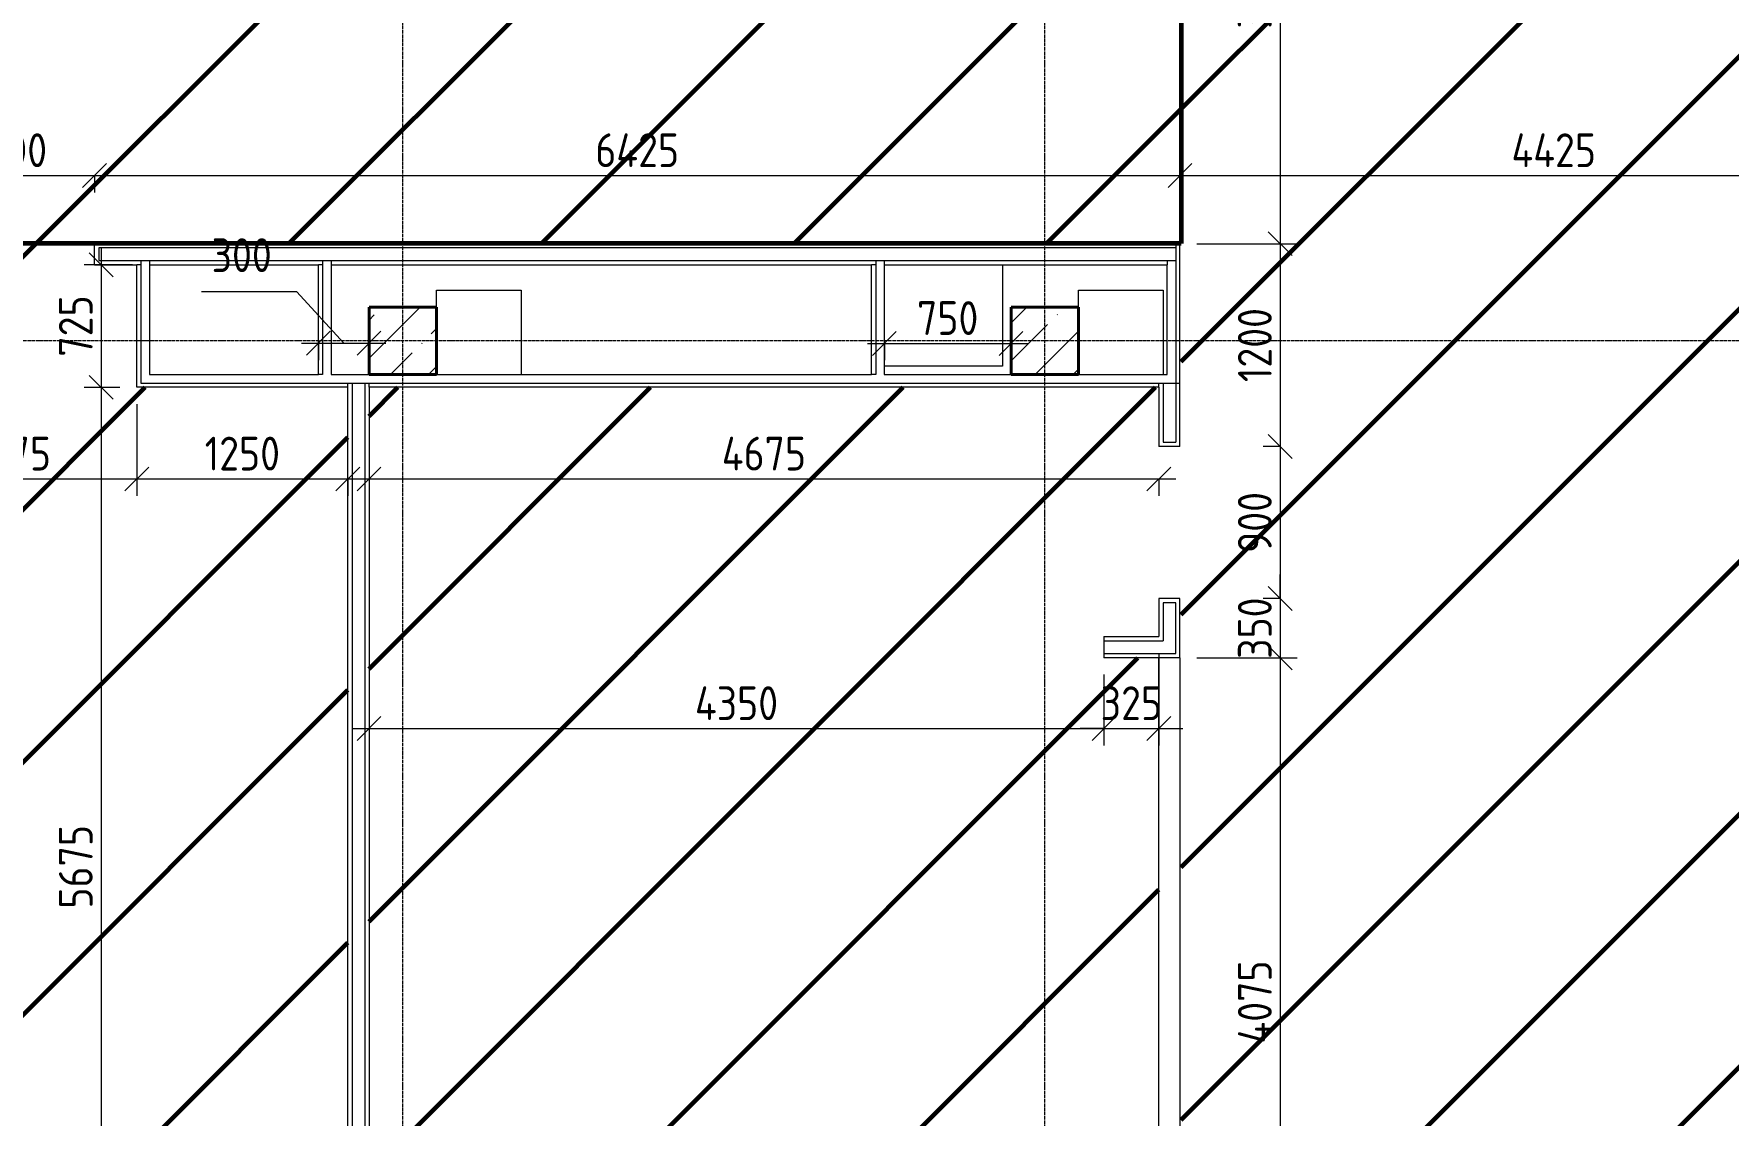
# Model space of a CAD drawing. Header units: millimetres. Extents: x -56773 to 323062, y -262288 to 76460.
# Drawn here: x 44900 to 54928, y -54441 to -48044 of the extents above; entities that cross this region are included whole.
import ezdxf

# ---------------------------------------------------------------- set-up
doc = ezdxf.new("R2010")
doc.units = ezdxf.units.MM
doc.linetypes.add('ADSK_Линия сетки', pattern=[25, 20, -2.5, 0, -2.5])
for name, color, linetype, lineweight in [('1.1)Стяжка керамзит  2 этаж', 5, 'Continuous', 60), ('Несущие колонны', 7, 'Continuous', 18), ('Оси', 7, 'Continuous', 9), ('Перекрытие', 7, 'Continuous', 18), ('Размеры', 7, 'Continuous', 9), ('Стены внутренние', 7, 'Continuous', 18), ('Стены несущие', 7, 'Continuous', 30), ('Стены отделка', 7, 'Continuous', 30), ('Стены штриховка', 7, 'Continuous', 9)]:
    doc.layers.add(name, color=color, linetype=linetype, lineweight=lineweight)
doc.styles.add('GOST Common_3', font='', dxfattribs={"width": 0.9, "height": 200})
doc.styles.get('GOST Common_3').set_extended_font_data('GOST Common')
doc.dimstyles.new('ADSK_Основной_2_0_1', dxfattribs={"dimscale": 304.8, "dimtxt": 201.142999, "dimasz": 0.463911, "dimexe": 0.328084, "dimexo": 0.328084, "dimgap": 0.164042, "dimtad": 1, "dimdec": 3, "dimrnd": 0.001, "dimdsep": 46, "dimtxsty": 'GOST Common_3', "dimblk1": 'OBLIQUE', "dimblk2": 'OBLIQUE', "dimsah": 1, "dimcen": 0.09, "dimdle": 0.328084, "dimazin": 2, "dimtfac": 1, "dimtdec": 4, "dimtix": 1, "dimtmove": 1, "dimatfit": 3, "dimfxl": 1, "dimtvp": 1, "dimtolj": 1, "dimtzin": 0, "dimlwd": 20, "dimlwe": 20, "dimarcsym": 2})
doc.dimstyles.new('ADSK_Основной_2_0_2', dxfattribs={"dimscale": 304.8, "dimtxt": 201.142999, "dimasz": 0.463911, "dimexe": 0.328084, "dimexo": 0.328084, "dimgap": 0.164042, "dimtad": 1, "dimdec": 3, "dimrnd": 0.001, "dimdsep": 46, "dimtxsty": 'GOST Common_3', "dimblk1": 'OBLIQUE', "dimblk2": 'OBLIQUE', "dimsah": 1, "dimcen": 0.09, "dimdle": 0.328084, "dimazin": 2, "dimtfac": 1, "dimtdec": 4, "dimtix": 1, "dimtmove": 0, "dimatfit": 3, "dimfxl": 1, "dimtvp": 1, "dimtolj": 1, "dimtzin": 0, "dimlwd": 20, "dimlwe": 20, "dimarcsym": 2})
pattern_1 = [(45, (1283.93, -48864.63), (-224.5064, 224.5064), []), (45, (1508.44, -48864.63), (-224.5064, 224.5064), [396.875, -79.375, 3.353, -76.022])]

# ---------------------------------------------------------------- blocks, each defined once
blk = doc.blocks.new('ADSK_КолоннаЖБ_Прямоугольная - 400x400 мм-1807143-Кладочный план 1-го этажа')
at = {"layer": 'Несущие колонны', "lineweight": 40}
for p, q in [((-200, 200), (200, 200)), ((-200, -200), (-200, 200)), ((200, 200), (200, -200)), ((200, -200), (-200, -200))]:
    blk.add_line(p, q, dxfattribs=at)
blk = doc.blocks.new('_Oblique')
at = {"color": 0, "linetype": 'ByBlock', "lineweight": -2}
blk.add_line((-0.5, -0.5), (0.5, 0.5), dxfattribs=at)
blk = doc.blocks.new('*D3992')
at = {"layer": 'Defpoints', "color": 0, "transparency": 16777216}
for p in [(44259, -48782), (45259, -48782), (45259, -48882)]:
    blk.add_point(p, dxfattribs=at)
at = {"layer": 'Размеры', "color": 0, "lineweight": 20, "transparency": 16777216}
for p, q in [((44159, -48882), (45359, -48882)), ((44259, -48882), (44259, -48982)), ((45259, -48882), (45259, -48982))]:
    blk.add_line(p, q, dxfattribs=at)
at = {"layer": 'Размеры', "color": 0, "lineweight": 20, "transparency": 16777216, "xscale": 141.4, "yscale": 141.4, "zscale": 141.4, "rotation": 180}
blk.add_blockref('_Oblique', (44259, -48882), dxfattribs=at)
at = {"layer": 'Размеры', "color": 0, "lineweight": 20, "transparency": 16777216, "xscale": 141.4, "yscale": 141.4, "zscale": 141.4}
blk.add_blockref('_Oblique', (45259, -48882), dxfattribs=at)
at = {"layer": 'Размеры', "color": 0, "lineweight": 9, "transparency": 16777216, "insert": (44759, -48732), "char_height": 200, "width": 560.47, "attachment_point": 5, "style": 'GOST Common_3'}
blk.add_mtext('\\A1;1000', dxfattribs=at)
blk = doc.blocks.new('*D3993')
at = {"layer": 'Defpoints', "color": 0, "transparency": 16777216}
for p in [(45259, -48782), (51684, -48882), (51684, -49285)]:
    blk.add_point(p, dxfattribs=at)
at = {"layer": 'Размеры', "color": 0, "lineweight": 20, "transparency": 16777216}
for p, q in [((51684, -49185), (51684, -48782)), ((45159, -48882), (51784, -48882)), ((45259, -48882), (45259, -48982))]:
    blk.add_line(p, q, dxfattribs=at)
at = {"layer": 'Размеры', "color": 0, "lineweight": 20, "transparency": 16777216, "xscale": 141.4, "yscale": 141.4, "zscale": 141.4, "rotation": 180}
blk.add_blockref('_Oblique', (45259, -48882), dxfattribs=at)
at = {"layer": 'Размеры', "color": 0, "lineweight": 20, "transparency": 16777216, "xscale": 141.4, "yscale": 141.4, "zscale": 141.4}
blk.add_blockref('_Oblique', (51684, -48882), dxfattribs=at)
at = {"layer": 'Размеры', "color": 0, "lineweight": 9, "transparency": 16777216, "insert": (48471, -48732), "char_height": 200, "width": 625.93, "attachment_point": 5, "style": 'GOST Common_3'}
blk.add_mtext('\\A1;6425', dxfattribs=at)
blk = doc.blocks.new('*D3994')
at = {"layer": 'Defpoints', "color": 0, "transparency": 16777216}
for p in [(56109, -48882), (51684, -49285), (56109, -49385)]:
    blk.add_point(p, dxfattribs=at)
at = {"layer": 'Размеры', "color": 0, "lineweight": 20, "transparency": 16777216}
for p, q in [((51684, -49185), (51684, -48782)), ((56109, -49285), (56109, -48782)), ((51584, -48882), (56209, -48882))]:
    blk.add_line(p, q, dxfattribs=at)
at = {"layer": 'Размеры', "color": 0, "lineweight": 20, "transparency": 16777216, "xscale": 141.4, "yscale": 141.4, "zscale": 141.4, "rotation": 180}
blk.add_blockref('_Oblique', (51684, -48882), dxfattribs=at)
at = {"layer": 'Размеры', "color": 0, "lineweight": 20, "transparency": 16777216, "xscale": 141.4, "yscale": 141.4, "zscale": 141.4}
blk.add_blockref('_Oblique', (56109, -48882), dxfattribs=at)
at = {"layer": 'Размеры', "color": 0, "lineweight": 9, "transparency": 16777216, "insert": (53896, -48732), "char_height": 200, "width": 646.38, "attachment_point": 5, "style": 'GOST Common_3'}
blk.add_mtext('\\A1;4425', dxfattribs=at)
blk = doc.blocks.new('*D3837')
at = {"layer": 'Defpoints', "color": 0, "transparency": 16777216}
for p in [(45509, -50135), (44034, -50577), (45509, -50677)]:
    blk.add_point(p, dxfattribs=at)
at = {"layer": 'Размеры', "color": 0, "lineweight": 20, "transparency": 16777216}
for p, q in [((45509, -50235), (45509, -50777)), ((43934, -50677), (45609, -50677)), ((44034, -50677), (44034, -50777))]:
    blk.add_line(p, q, dxfattribs=at)
at = {"layer": 'Размеры', "color": 0, "lineweight": 20, "transparency": 16777216, "xscale": 141.4, "yscale": 141.4, "zscale": 141.4, "rotation": 180}
blk.add_blockref('_Oblique', (44034, -50677), dxfattribs=at)
at = {"layer": 'Размеры', "color": 0, "lineweight": 20, "transparency": 16777216, "xscale": 141.4, "yscale": 141.4, "zscale": 141.4}
blk.add_blockref('_Oblique', (45509, -50677), dxfattribs=at)
at = {"layer": 'Размеры', "color": 0, "lineweight": 9, "transparency": 16777216, "insert": (44771, -50527), "char_height": 200, "width": 580.93, "attachment_point": 5, "style": 'GOST Common_3'}
blk.add_mtext('\\A1;1475', dxfattribs=at)
blk = doc.blocks.new('*D3838')
at = {"layer": 'Defpoints', "color": 0, "transparency": 16777216}
for p in [(45509, -50135), (46759, -50577), (46759, -50677)]:
    blk.add_point(p, dxfattribs=at)
at = {"layer": 'Размеры', "color": 0, "lineweight": 20, "transparency": 16777216}
for p, q in [((45509, -50235), (45509, -50777)), ((45409, -50677), (46859, -50677)), ((46759, -50677), (46759, -50777))]:
    blk.add_line(p, q, dxfattribs=at)
at = {"layer": 'Размеры', "color": 0, "lineweight": 20, "transparency": 16777216, "xscale": 141.4, "yscale": 141.4, "zscale": 141.4, "rotation": 180}
blk.add_blockref('_Oblique', (45509, -50677), dxfattribs=at)
at = {"layer": 'Размеры', "color": 0, "lineweight": 20, "transparency": 16777216, "xscale": 141.4, "yscale": 141.4, "zscale": 141.4}
blk.add_blockref('_Oblique', (46759, -50677), dxfattribs=at)
at = {"layer": 'Размеры', "color": 0, "lineweight": 9, "transparency": 16777216, "insert": (46134, -50527), "char_height": 200, "width": 560.47, "attachment_point": 5, "style": 'GOST Common_3'}
blk.add_mtext('\\A1;1250', dxfattribs=at)
blk = doc.blocks.new('*D3839')
at = {"layer": 'Defpoints', "color": 0, "transparency": 16777216}
for p in [(45584, -49410), (45298, -50135), (45509, -50135)]:
    blk.add_point(p, dxfattribs=at)
at = {"layer": 'Размеры', "color": 0, "lineweight": 20, "transparency": 16777216}
for p, q in [((45298, -49310), (45298, -50235)), ((45484, -49410), (45198, -49410)), ((45409, -50135), (45198, -50135))]:
    blk.add_line(p, q, dxfattribs=at)
at = {"layer": 'Размеры', "color": 0, "lineweight": 20, "transparency": 16777216, "xscale": 141.4, "yscale": 141.4, "zscale": 141.4}
for p, rotation in [((45298, -49410), 90), ((45298, -50135), 270)]:
    blk.add_blockref('_Oblique', p, dxfattribs=dict(at, rotation=rotation))
at = {"layer": 'Размеры', "color": 0, "lineweight": 9, "transparency": 16777216, "insert": (45148, -49772), "char_height": 200, "width": 454.11, "attachment_point": 5, "rotation": 90, "style": 'GOST Common_3'}
blk.add_mtext('\\A1;725', dxfattribs=at)
blk = doc.blocks.new('*D3840')
at = {"layer": 'Defpoints', "color": 0, "transparency": 16777216}
for p in [(45509, -50135), (45298, -55810), (45398, -55810)]:
    blk.add_point(p, dxfattribs=at)
at = {"layer": 'Размеры', "color": 0, "lineweight": 20, "transparency": 16777216}
for p, q in [((45298, -50035), (45298, -55910)), ((45409, -50135), (45198, -50135)), ((45298, -55810), (45198, -55810))]:
    blk.add_line(p, q, dxfattribs=at)
at = {"layer": 'Размеры', "color": 0, "lineweight": 20, "transparency": 16777216, "xscale": 141.4, "yscale": 141.4, "zscale": 141.4}
for p, rotation in [((45298, -50135), 90), ((45298, -55810), 270)]:
    blk.add_blockref('_Oblique', p, dxfattribs=dict(at, rotation=rotation))
at = {"layer": 'Размеры', "color": 0, "lineweight": 9, "transparency": 16777216, "insert": (45148, -52972), "char_height": 200, "width": 605.47, "attachment_point": 5, "rotation": 90, "style": 'GOST Common_3'}
blk.add_mtext('\\A1;5675', dxfattribs=at)
blk = doc.blocks.new('*D3841')
at = {"layer": 'Defpoints', "color": 0, "transparency": 16777216}
for p in [(46884, -50577), (51559, -50577), (51559, -50677)]:
    blk.add_point(p, dxfattribs=at)
at = {"layer": 'Размеры', "color": 0, "lineweight": 20, "transparency": 16777216}
for p, q in [((46784, -50677), (51659, -50677)), ((46884, -50677), (46884, -50777)), ((51559, -50677), (51559, -50777))]:
    blk.add_line(p, q, dxfattribs=at)
at = {"layer": 'Размеры', "color": 0, "lineweight": 20, "transparency": 16777216, "xscale": 141.4, "yscale": 141.4, "zscale": 141.4, "rotation": 180}
blk.add_blockref('_Oblique', (46884, -50677), dxfattribs=at)
at = {"layer": 'Размеры', "color": 0, "lineweight": 20, "transparency": 16777216, "xscale": 141.4, "yscale": 141.4, "zscale": 141.4}
blk.add_blockref('_Oblique', (51559, -50677), dxfattribs=at)
at = {"layer": 'Размеры', "color": 0, "lineweight": 9, "transparency": 16777216, "insert": (49221, -50527), "char_height": 200, "width": 625.93, "attachment_point": 5, "style": 'GOST Common_3'}
blk.add_mtext('\\A1;4675', dxfattribs=at)
blk = doc.blocks.new('*D3842')
at = {"layer": 'Defpoints', "color": 0, "transparency": 16777216}
for p in [(46584, -49774), (46884, -49774), (46884, -49874)]:
    blk.add_point(p, dxfattribs=at)
at = {"layer": 'Размеры', "color": 0, "lineweight": 20, "transparency": 16777216}
for p, q in [((46456, -49570), (45893, -49570)), ((46734, -49874), (46456, -49570)), ((46484, -49874), (46984, -49874)), ((46584, -49874), (46584, -49974)), ((46884, -49874), (46884, -49974))]:
    blk.add_line(p, q, dxfattribs=at)
at = {"layer": 'Размеры', "color": 0, "lineweight": 20, "transparency": 16777216, "xscale": 141.4, "yscale": 141.4, "zscale": 141.4, "rotation": 180}
blk.add_blockref('_Oblique', (46584, -49874), dxfattribs=at)
at = {"layer": 'Размеры', "color": 0, "lineweight": 20, "transparency": 16777216, "xscale": 141.4, "yscale": 141.4, "zscale": 141.4}
blk.add_blockref('_Oblique', (46884, -49874), dxfattribs=at)
at = {"layer": 'Размеры', "color": 0, "lineweight": 9, "transparency": 16777216, "insert": (45952, -49253), "char_height": 200, "width": 454.11, "attachment_point": 1, "line_spacing_factor": 1.022761, "style": 'GOST Common_3'}
blk.add_mtext('\\A1;300', dxfattribs=at)
blk = doc.blocks.new('*D3843')
at = {"layer": 'Defpoints', "color": 0, "transparency": 16777216}
for p in [(49934, -49775), (50684, -49775), (50684, -49875)]:
    blk.add_point(p, dxfattribs=at)
at = {"layer": 'Размеры', "color": 0, "lineweight": 20, "transparency": 16777216}
for p, q in [((49834, -49875), (50784, -49875)), ((49934, -49875), (49934, -49975)), ((50684, -49875), (50684, -49975))]:
    blk.add_line(p, q, dxfattribs=at)
at = {"layer": 'Размеры', "color": 0, "lineweight": 20, "transparency": 16777216, "xscale": 141.4, "yscale": 141.4, "zscale": 141.4, "rotation": 180}
blk.add_blockref('_Oblique', (49934, -49875), dxfattribs=at)
at = {"layer": 'Размеры', "color": 0, "lineweight": 20, "transparency": 16777216, "xscale": 141.4, "yscale": 141.4, "zscale": 141.4}
blk.add_blockref('_Oblique', (50684, -49875), dxfattribs=at)
at = {"layer": 'Размеры', "color": 0, "lineweight": 9, "transparency": 16777216, "insert": (50309, -49725), "char_height": 200, "width": 454.11, "attachment_point": 5, "style": 'GOST Common_3'}
blk.add_mtext('\\A1;750', dxfattribs=at)
blk = doc.blocks.new('*D3844')
at = {"layer": 'Defpoints', "color": 0, "transparency": 16777216}
for p in [(52377, -46260), (51684, -49285), (52277, -49285)]:
    blk.add_point(p, dxfattribs=at)
at = {"layer": 'Размеры', "color": 0, "lineweight": 20, "transparency": 16777216}
for p, q in [((52277, -46160), (52277, -49385)), ((52277, -46260), (52177, -46260)), ((51784, -49285), (52377, -49285))]:
    blk.add_line(p, q, dxfattribs=at)
at = {"layer": 'Размеры', "color": 0, "lineweight": 20, "transparency": 16777216, "xscale": 141.4, "yscale": 141.4, "zscale": 141.4}
for p, rotation in [((52277, -46260), 90), ((52277, -49285), 270)]:
    blk.add_blockref('_Oblique', p, dxfattribs=dict(at, rotation=rotation))
at = {"layer": 'Размеры', "color": 0, "lineweight": 9, "transparency": 16777216, "insert": (52127, -47772), "char_height": 200, "width": 605.47, "attachment_point": 5, "rotation": 90, "style": 'GOST Common_3'}
blk.add_mtext('\\A1;3025', dxfattribs=at)
blk = doc.blocks.new('*D3845')
at = {"layer": 'Defpoints', "color": 0, "transparency": 16777216}
for p in [(51684, -49285), (52277, -50485), (52377, -50485)]:
    blk.add_point(p, dxfattribs=at)
at = {"layer": 'Размеры', "color": 0, "lineweight": 20, "transparency": 16777216}
for p, q in [((52277, -49185), (52277, -50585)), ((51784, -49285), (52377, -49285)), ((52277, -50485), (52177, -50485))]:
    blk.add_line(p, q, dxfattribs=at)
at = {"layer": 'Размеры', "color": 0, "lineweight": 20, "transparency": 16777216, "xscale": 141.4, "yscale": 141.4, "zscale": 141.4}
for p, rotation in [((52277, -49285), 90), ((52277, -50485), 270)]:
    blk.add_blockref('_Oblique', p, dxfattribs=dict(at, rotation=rotation))
at = {"layer": 'Размеры', "color": 0, "lineweight": 9, "transparency": 16777216, "insert": (52127, -49885), "char_height": 200, "width": 560.47, "attachment_point": 5, "rotation": 90, "style": 'GOST Common_3'}
blk.add_mtext('\\A1;1200', dxfattribs=at)
blk = doc.blocks.new('*D3846')
at = {"layer": 'Defpoints', "color": 0, "transparency": 16777216}
for p in [(52377, -50485), (52277, -51385), (52377, -51385)]:
    blk.add_point(p, dxfattribs=at)
at = {"layer": 'Размеры', "color": 0, "lineweight": 20, "transparency": 16777216}
for p, q in [((52277, -50385), (52277, -51485)), ((52277, -50485), (52177, -50485)), ((52277, -51385), (52177, -51385))]:
    blk.add_line(p, q, dxfattribs=at)
at = {"layer": 'Размеры', "color": 0, "lineweight": 20, "transparency": 16777216, "xscale": 141.4, "yscale": 141.4, "zscale": 141.4}
for p, rotation in [((52277, -50485), 90), ((52277, -51385), 270)]:
    blk.add_blockref('_Oblique', p, dxfattribs=dict(at, rotation=rotation))
at = {"layer": 'Размеры', "color": 0, "lineweight": 9, "transparency": 16777216, "insert": (52127, -50935), "char_height": 200, "width": 454.11, "attachment_point": 5, "rotation": 90, "style": 'GOST Common_3'}
blk.add_mtext('\\A1;900', dxfattribs=at)
blk = doc.blocks.new('*D3847')
at = {"layer": 'Defpoints', "color": 0, "transparency": 16777216}
for p in [(52377, -51385), (51684, -51735), (52277, -51735)]:
    blk.add_point(p, dxfattribs=at)
at = {"layer": 'Размеры', "color": 0, "lineweight": 20, "transparency": 16777216}
for p, q in [((52277, -51385), (52277, -51243)), ((52277, -51385), (52177, -51385)), ((52277, -51385), (52277, -51735)), ((51784, -51735), (52377, -51735)), ((52277, -51735), (52277, -51876))]:
    blk.add_line(p, q, dxfattribs=at)
at = {"layer": 'Размеры', "color": 0, "lineweight": 20, "transparency": 16777216, "xscale": 141.4, "yscale": 141.4, "zscale": 141.4}
for p, rotation in [((52277, -51385), 270), ((52277, -51735), 90)]:
    blk.add_blockref('_Oblique', p, dxfattribs=dict(at, rotation=rotation))
at = {"layer": 'Размеры', "color": 0, "lineweight": 9, "transparency": 16777216, "insert": (52127, -51560), "char_height": 200, "width": 454.11, "attachment_point": 5, "rotation": 90, "style": 'GOST Common_3'}
blk.add_mtext('\\A1;350', dxfattribs=at)
blk = doc.blocks.new('*D3848')
at = {"layer": 'Defpoints', "color": 0, "transparency": 16777216}
for p in [(51684, -51735), (52277, -55810), (52377, -55810)]:
    blk.add_point(p, dxfattribs=at)
at = {"layer": 'Размеры', "color": 0, "lineweight": 20, "transparency": 16777216}
for p, q in [((52277, -51635), (52277, -55910)), ((51784, -51735), (52377, -51735)), ((52277, -55810), (52177, -55810))]:
    blk.add_line(p, q, dxfattribs=at)
at = {"layer": 'Размеры', "color": 0, "lineweight": 20, "transparency": 16777216, "xscale": 141.4, "yscale": 141.4, "zscale": 141.4}
for p, rotation in [((52277, -51735), 90), ((52277, -55810), 270)]:
    blk.add_blockref('_Oblique', p, dxfattribs=dict(at, rotation=rotation))
at = {"layer": 'Размеры', "color": 0, "lineweight": 9, "transparency": 16777216, "insert": (52127, -53772), "char_height": 200, "width": 625.93, "attachment_point": 5, "rotation": 90, "style": 'GOST Common_3'}
blk.add_mtext('\\A1;4075', dxfattribs=at)
blk = doc.blocks.new('*D3849')
at = {"layer": 'Defpoints', "color": 0, "transparency": 16777216}
for p in [(51234, -51735), (46884, -52054), (51234, -52154)]:
    blk.add_point(p, dxfattribs=at)
at = {"layer": 'Размеры', "color": 0, "lineweight": 20, "transparency": 16777216}
for p, q in [((51234, -51835), (51234, -52254)), ((46784, -52154), (51334, -52154)), ((46884, -52154), (46884, -52254))]:
    blk.add_line(p, q, dxfattribs=at)
at = {"layer": 'Размеры', "color": 0, "lineweight": 20, "transparency": 16777216, "xscale": 141.4, "yscale": 141.4, "zscale": 141.4, "rotation": 180}
blk.add_blockref('_Oblique', (46884, -52154), dxfattribs=at)
at = {"layer": 'Размеры', "color": 0, "lineweight": 20, "transparency": 16777216, "xscale": 141.4, "yscale": 141.4, "zscale": 141.4}
blk.add_blockref('_Oblique', (51234, -52154), dxfattribs=at)
at = {"layer": 'Размеры', "color": 0, "lineweight": 9, "transparency": 16777216, "insert": (49059, -52004), "char_height": 200, "width": 625.93, "attachment_point": 5, "style": 'GOST Common_3'}
blk.add_mtext('\\A1;4350', dxfattribs=at)
blk = doc.blocks.new('*D3850')
at = {"layer": 'Defpoints', "color": 0, "transparency": 16777216}
for p in [(51559, -51610), (51234, -51735), (51559, -52154)]:
    blk.add_point(p, dxfattribs=at)
at = {"layer": 'Размеры', "color": 0, "lineweight": 20, "transparency": 16777216}
for p, q in [((51559, -51710), (51559, -52254)), ((51234, -51835), (51234, -52254)), ((51234, -52154), (51093, -52154)), ((51234, -52154), (51559, -52154)), ((51559, -52154), (51700, -52154))]:
    blk.add_line(p, q, dxfattribs=at)
at = {"layer": 'Размеры', "color": 0, "lineweight": 20, "transparency": 16777216, "xscale": 141.4, "yscale": 141.4, "zscale": 141.4}
blk.add_blockref('_Oblique', (51234, -52154), dxfattribs=at)
at = {"layer": 'Размеры', "color": 0, "lineweight": 20, "transparency": 16777216, "xscale": 141.4, "yscale": 141.4, "zscale": 141.4, "rotation": 180}
blk.add_blockref('_Oblique', (51559, -52154), dxfattribs=at)
at = {"layer": 'Размеры', "color": 0, "lineweight": 9, "transparency": 16777216, "insert": (51396, -52004), "char_height": 200, "width": 454.11, "attachment_point": 5, "style": 'GOST Common_3'}
blk.add_mtext('\\A1;325', dxfattribs=at)

msp = doc.modelspace()

# ---------------------------------------------------------------- hatches: boundary and pattern name
at = {"layer": '1.1)Стяжка керамзит  2 этаж', "transparency": 33554687}
h = msp.add_hatch(dxfattribs=at)
h.set_pattern_fill('ANSI31', color=5, scale=333)
h.paths.add_polyline_path([(61313.9343, -39509.6624), (60083.9343, -39509.6624), (57883.9343, -39509.6624), (57613.9343, -39509.6624), (57613.9343, -42934.6624), (57488.9343, -42934.6624), (57488.9343, -39509.6624), (57083.9343, -39509.6624), (57083.9343, -39659.6624), (56683.9343, -39659.6624), (56683.9343, -39509.6624), (56383.9343, -39509.6624), (55183.9343, -39509.6624), (54688.9343, -39509.6624), (54688.9343, -42934.6624), (54563.9343, -42934.6624), (54563.9343, -41884.6624), (54323.9343, -41884.6624), (54323.9343, -41759.6624), (54563.9343, -41759.6624), (54563.9343, -39509.6624), (54323.9343, -39509.6624), (54323.9343, -39260.0253), (53173.9343, -39260.0253), (53173.9343, -39509.6624), (52763.9343, -39509.6624), (52763.9343, -40559.6624), (50983.9343, -40559.6624), (50983.9343, -41759.6624), (53173.9343, -41759.6624), (53173.9343, -41784.6624), (53173.9343, -41884.6624), (50983.9343, -41884.6624), (50983.9343, -43859.6624), (50858.9343, -43859.6624), (50858.9343, -42359.6624), (50608.9343, -42359.6624), (50608.9343, -45184.6624), (50858.9343, -45184.6624), (50858.9343, -44959.6624), (50983.9343, -44959.6624), (50983.9343, -45184.6624), (51558.9343, -45184.6624), (51558.9343, -46034.6624), (51691.5932, -46034.6624), (51691.5932, -46134.6624), (54563.9343, -46134.6624), (54563.9343, -44034.6624), (54688.9343, -44034.6624), (54688.9343, -46134.6624), (56108.9343, -46134.6624), (56108.9343, -45184.6624), (57488.9343, -45184.6624), (57488.9343, -44034.6624), (57613.9343, -44034.6624), (57613.9343, -46134.6624), (58213.9343, -46134.6624), (58213.9343, -46259.6624), (61513.9343, -46259.6624), (61513.9343, -46134.6624), (62833.9343, -46134.6624), (62833.9343, -45909.6624), (62283.9343, -45909.6624), (62283.9343, -45659.6624), (61313.9343, -45659.6624), (61313.9343, -44259.6624), (61038.9343, -44259.6624), (61038.9343, -44059.6624), (61313.9343, -44059.6624)])
h.paths.add_polyline_path([(59338.9343, -46159.6624), (59488.9343, -46159.6624), (59488.9343, -46234.6624), (59338.9343, -46234.6624)], flags=16)
h.paths.add_polyline_path([(62833.9343, -48459.6624), (62833.9343, -46859.6624), (62833.9343, -46259.6624), (51691.5932, -46259.6624), (51691.5932, -55809.6624), (53283.9343, -55809.6624), (54483.9343, -55809.6624), (56083.9343, -55809.6624), (56683.9343, -55809.6624), (56683.9343, -55659.6624), (57083.9343, -55659.6624), (57083.9343, -55809.6624), (57683.9343, -55809.6624), (60083.9343, -55809.6624), (60388.9343, -55809.6624), (60388.9343, -55759.6624), (60388.9343, -54684.6624), (60388.9343, -54634.6624), (60488.9343, -54634.6624), (60488.9343, -54684.6624), (60488.9343, -55759.6624), (60488.9343, -55809.6624), (62683.9343, -55809.6624), (62683.9343, -55659.6624), (63038.9343, -55659.6624), (63038.9343, -55359.6624), (63038.9343, -54684.6624), (63038.9343, -54634.6624), (63083.9343, -54634.6624), (63083.9343, -53384.6624), (63038.9343, -53384.6624), (63038.9343, -53334.6624), (63038.9343, -52584.6624), (63038.9343, -52534.6624), (63083.9343, -52534.6624), (63083.9343, -51084.6624), (63038.9343, -51084.6624), (63038.9343, -51034.6624), (63038.9343, -50909.6624), (63038.9343, -50709.6624), (62988.9343, -50709.6624), (62197.2677, -50709.6624), (62147.2677, -50709.6624), (61330.601, -50709.6624), (61280.601, -50709.6624), (60488.9343, -50709.6624), (60488.9343, -51034.6624), (60488.9343, -51084.6624), (60388.9343, -51084.6624), (60388.9343, -51034.6624), (60388.9343, -50709.6624), (60388.9343, -50609.6624), (60488.9343, -50609.6624), (61280.601, -50609.6624), (61330.601, -50609.6624), (62147.2677, -50609.6624), (62197.2677, -50609.6624), (62833.9343, -50609.6624), (62833.9343, -50059.6624), (62683.9343, -50059.6624), (62683.9343, -49659.6624), (62833.9343, -49659.6624)])
h.paths.add_polyline_path([(56108.9343, -49384.6624), (57858.9343, -49384.6624), (57858.9343, -50134.6624), (56108.9343, -50134.6624)], flags=16)
h.paths.add_polyline_path([(56133.9343, -49409.6624), (57833.9343, -49409.6624), (57833.9343, -50109.6624), (56133.9343, -50109.6624)], flags=0)
h.paths.add_polyline_path([(56183.9343, -49459.6624), (57008.9343, -49459.6624), (57008.9343, -49659.6624), (57058.9343, -49659.6624), (57058.9343, -49459.6624), (57083.9343, -49459.6624), (57783.9343, -49459.6624), (57783.9343, -50059.6624), (56183.9343, -50059.6624)], flags=0)
h.paths.add_polyline_path([(56683.9343, -49659.6624), (57083.9343, -49659.6624), (57083.9343, -50059.6624), (56683.9343, -50059.6624)], flags=0)
h.paths.add_polyline_path([(60388.9343, -52534.6624), (60488.9343, -52534.6624), (60488.9343, -52584.6624), (60488.9343, -53334.6624), (60488.9343, -53384.6624), (60388.9343, -53384.6624), (60388.9343, -53334.6624), (60388.9343, -52584.6624)], flags=16)
h.paths.add_polyline_path([(60451.4343, -52584.6624), (60451.4343, -53334.6624), (60426.4343, -53334.6624), (60426.4343, -52584.6624)], flags=0)
h.paths.add_polyline_path([(62978.3843, -53059.6624), (62992.3843, -53059.6624), (62992.3843, -53709.6624), (62978.3843, -53709.6624)], flags=16)
h.paths.add_polyline_path([(62978.3843, -54309.6624), (62992.3843, -54309.6624), (62992.3843, -54959.6624), (62978.3843, -54959.6624)], flags=16)
h.paths.add_polyline_path([(51558.9343, -51734.6624), (51233.9343, -51734.6624), (51233.9343, -51709.6624), (51233.9343, -51609.6624), (51558.9343, -51609.6624), (51558.9343, -51384.6624), (51691.5932, -51384.6624), (51691.5932, -50484.6624), (51558.9343, -50484.6624), (51558.9343, -50134.6624), (46883.9343, -50134.6624), (46883.9343, -55659.6624), (47283.9343, -55659.6624), (47283.9343, -55809.6624), (48183.9343, -55809.6624), (49783.9343, -55809.6624), (50683.9343, -55809.6624), (50683.9343, -55659.6624), (51083.9343, -55659.6624), (51083.9343, -55809.6624), (51558.9343, -55809.6624)])
h = msp.add_hatch(dxfattribs=at)
h.set_pattern_fill('ANSI31', color=5, scale=333)
h.paths.add_polyline_path([(51691.5932, -46259.6624), (50633.9343, -46259.6624), (50608.9343, -46259.6624), (50608.9343, -46034.6624), (47083.9343, -46034.6624), (47083.9343, -46259.6624), (42433.9343, -46259.6624), (42433.9343, -46134.6624), (43008.9343, -46134.6624), (43008.9343, -46034.6624), (41308.9343, -46034.6624), (41308.9343, -46134.6624), (41533.9343, -46134.6624), (41533.9343, -46259.6624), (38208.9343, -46259.6624), (38208.9343, -46034.6624), (29283.9343, -46034.6624), (29283.9343, -46634.6624), (29158.9343, -46634.6624), (29158.9343, -46034.6624), (-2491.0657, -46034.6624), (-2491.0657, -49284.6624), (29158.9343, -49284.6624), (29158.9343, -48684.6624), (29283.9343, -48684.6624), (29283.9343, -49284.6624), (51691.5932, -49284.6624)])
h = msp.add_hatch(dxfattribs=at)
h.set_pattern_fill('ANSI31', color=5, scale=333)
h.paths.add_polyline_path([(46758.9343, -50134.6624), (45508.9343, -50134.6624), (45508.9343, -49409.6624), (45258.9343, -49409.6624), (45258.9343, -49284.6624), (44258.9343, -49284.6624), (44258.9343, -49409.6624), (44033.9343, -49409.6624), (44033.9343, -55809.6624), (44683.9343, -55809.6624), (46283.9343, -55809.6624), (46758.9343, -55809.6624)])
at = {"layer": 'Несущие колонны', "lineweight": 9}
h = msp.add_hatch(dxfattribs=at)
h.set_pattern_fill('FP_3', color=256, style=0, pattern_type=2)
h.set_pattern_definition(pattern_1)
h.paths.add_polyline_path([(47283.9343, -50059.6624), (47283.9343, -49659.6624), (46883.9343, -49659.6624), (46883.9343, -50059.6624)])
h = msp.add_hatch(dxfattribs=at)
h.set_pattern_fill('FP_3', color=256, style=0, pattern_type=2)
h.set_pattern_definition(pattern_1)
h.paths.add_polyline_path([(50683.9343, -50059.6624), (51083.9343, -50059.6624), (51083.9343, -49659.6624), (50683.9343, -49659.6624), (50683.9343, -49990.6172)])

# ---------------------------------------------------------------- linework, layer by layer
at = {"layer": '1.1)Стяжка керамзит  2 этаж'}
msp.add_lwpolyline([(51691.5932, -49284.6624), (-2491.0657, -49284.6624), (-2491.0657, -46034.6624), (51691.5932, -46034.6624)], close=True, dxfattribs=at)
at = {"layer": 'Несущие колонны', "lineweight": 9}
for p, q in [((47283.9343, -49659.6624), (46883.9343, -49659.6624)), ((46883.9343, -50059.6624), (46883.9343, -49659.6624)), ((47283.9343, -49659.6624), (47283.9343, -50059.6624)), ((51083.9343, -49659.6624), (50683.9343, -49659.6624)), ((50683.9343, -50059.6624), (50683.9343, -49659.6624)), ((51083.9343, -49659.6624), (51083.9343, -50059.6624)), ((47283.9343, -50059.6624), (46883.9343, -50059.6624)), ((51083.9343, -50059.6624), (50683.9343, -50059.6624))]:
    msp.add_line(p, q, dxfattribs=at)
at = {"layer": 'Оси', "linetype": 'ADSK_Линия сетки', "lineweight": 5}
for p, q in [((47083.9343, -59838.5137), (47083.9343, -38837.1863)), ((50883.9343, -59838.5137), (50883.9343, -38837.1863)), ((63681.4538, -49859.6624), (-23956.1623, -49859.6624))]:
    msp.add_line(p, q, dxfattribs=at)
at = {"layer": 'Перекрытие'}
for p, q in [((50633.9343, -49409.6624), (50633.9343, -50009.6624)), ((47283.9343, -49659.6624), (47283.9343, -49559.6624)), ((47283.9343, -49559.6624), (47783.9343, -49559.6624)), ((47783.9343, -49559.6624), (47783.9343, -50059.6624)), ((51083.9343, -49659.6624), (51083.9343, -49559.6624)), ((51083.9343, -49559.6624), (51583.9343, -49559.6624)), ((51583.9343, -49559.6624), (51583.9343, -50059.6624)), ((50633.9343, -50009.6624), (49933.9343, -50009.6624))]:
    msp.add_line(p, q, dxfattribs=at)
at = {"layer": 'Стены внутренние', "lineweight": 5}
for p, q in [((51558.9343, -55809.6624), (51558.9343, -51734.6624)), ((51683.9343, -51734.6624), (51558.9343, -51734.6624)), ((51683.9343, -51734.6624), (51683.9343, -55809.6624))]:
    msp.add_line(p, q, dxfattribs=at)
at = {"layer": 'Стены несущие', "lineweight": 9}
for p, q in [((51658.9343, -49284.6624), (45258.9343, -49284.6624)), ((45258.9343, -49409.6624), (45258.9343, -49284.6624)), ((45258.9343, -49409.6624), (45508.9343, -49409.6624)), ((45583.9343, -49409.6624), (45583.9343, -50059.6624)), ((45583.9343, -49409.6624), (46583.9343, -49409.6624)), ((46658.9343, -49409.6624), (46658.9343, -50059.6624)), ((46658.9343, -49409.6624), (49858.9343, -49409.6624)), ((49933.9343, -49409.6624), (49933.9343, -50059.6624)), ((49933.9343, -49409.6624), (51608.9343, -49409.6624)), ((51608.9343, -50059.6624), (51608.9343, -49409.6624)), ((45583.9343, -50059.6624), (46583.9343, -50059.6624)), ((46658.9343, -50059.6624), (49858.9343, -50059.6624)), ((46758.9343, -55809.6624), (46758.9343, -50134.6624)), ((46883.9343, -50134.6624), (46883.9343, -56059.6624)), ((49933.9343, -50059.6624), (51608.9343, -50059.6624)), ((51558.9343, -50134.6624), (51558.9343, -50484.6624)), ((51683.9343, -50484.6624), (51683.9343, -50109.6624)), ((51683.9343, -50484.6624), (51558.9343, -50484.6624)), ((51558.9343, -51384.6624), (51558.9343, -51609.6624)), ((51683.9343, -51384.6624), (51558.9343, -51384.6624)), ((51683.9343, -51734.6624), (51683.9343, -51384.6624)), ((51233.9343, -51609.6624), (51558.9343, -51609.6624)), ((51233.9343, -51609.6624), (51233.9343, -51734.6624)), ((51558.9343, -51734.6624), (51233.9343, -51734.6624))]:
    msp.add_line(p, q, dxfattribs=at)
at = {"layer": 'Стены отделка', "lineweight": 18}
for p, q in [((51683.9343, -49284.6624), (51658.9343, -49284.6624)), ((51683.9343, -50109.6624), (51683.9343, -49284.6624)), ((45508.9343, -50134.6624), (45508.9343, -49409.6624)), ((46583.9343, -50059.6624), (46583.9343, -49409.6624)), ((49858.9343, -50059.6624), (49858.9343, -49409.6624)), ((46758.9343, -50134.6624), (45508.9343, -50134.6624)), ((51558.9343, -50134.6624), (46883.9343, -50134.6624))]:
    msp.add_line(p, q, dxfattribs=at)
at = {"layer": 'Стены штриховка', "lineweight": 9}
for p, q in [((51658.9343, -49309.6624), (45283.9343, -49309.6624)), ((45283.9343, -49309.6624), (45283.9343, -49384.6624)), ((51658.9343, -49284.6624), (51658.9343, -50459.6624)), ((45283.9343, -49384.6624), (51658.9343, -49384.6624)), ((45533.9343, -49409.6624), (45508.9343, -49409.6624)), ((45533.9343, -49384.6624), (45533.9343, -50109.6624)), ((45583.9343, -49384.6624), (45583.9343, -49409.6624)), ((46608.9343, -49409.6624), (46583.9343, -49409.6624)), ((46608.9343, -49384.6624), (46608.9343, -50059.6624)), ((46658.9343, -49384.6624), (46658.9343, -49409.6624)), ((49883.9343, -49409.6624), (49858.9343, -49409.6624)), ((49883.9343, -49384.6624), (49883.9343, -50059.6624)), ((49933.9343, -49384.6624), (49933.9343, -49409.6624)), ((51608.9343, -49384.6624), (51608.9343, -49409.6624)), ((45533.9343, -50109.6624), (51683.9343, -50109.6624)), ((46608.9343, -50059.6624), (46583.9343, -50059.6624)), ((46758.9343, -50134.6624), (46758.9343, -50109.6624)), ((46783.9343, -50109.6624), (46783.9343, -55809.6624)), ((46858.9343, -50109.6624), (46858.9343, -55809.6624)), ((46883.9343, -50134.6624), (46883.9343, -50109.6624)), ((49883.9343, -50059.6624), (49858.9343, -50059.6624)), ((51558.9343, -50134.6624), (51558.9343, -50109.6624)), ((51583.9343, -50109.6624), (51583.9343, -50459.6624)), ((51583.9343, -50459.6624), (51658.9343, -50459.6624)), ((51583.9343, -51409.6624), (51583.9343, -51634.6624)), ((51658.9343, -51409.6624), (51583.9343, -51409.6624)), ((51658.9343, -51709.6624), (51658.9343, -51409.6624)), ((51233.9343, -51634.6624), (51583.9343, -51634.6624)), ((51233.9343, -51709.6624), (51658.9343, -51709.6624))]:
    msp.add_line(p, q, dxfattribs=at)

# ---------------------------------------------------------------- block references
at = {"layer": 'Несущие колонны', "lineweight": 40, "rotation": 89.9999999999999}
for p in [(47083.9343, -49859.6624), (50883.9343, -49859.6624)]:
    msp.add_blockref('ADSK_КолоннаЖБ_Прямоугольная - 400x400 мм-1807143-Кладочный план 1-го этажа', p, dxfattribs=at)

# ---------------------------------------------------------------- dimensions: what is measured, and where the dimension line sits
at = {"layer": 'Размеры', "lineweight": 9}
for base, p1, p2, override, picture, middle in [((52276.5875, -49284.6624), (52376.5724, -46259.6624), (51683.9343, -49284.6624), {"dimpost": '<>', "dimfxl": 3103.284159}, '*D3844', (52126.5875, -47772.1624)), ((52276.5875, -50484.6624), (51683.9343, -49284.6624), (52376.5724, -50484.6624), {"dimpost": '<>', "dimfxl": 1385.549555}, '*D3845', (52126.5875, -49884.6624)), ((45297.5614, -50134.6624), (45583.9343, -49409.6624), (45508.9343, -50134.6624), {"dimpost": '<>', "dimfxl": 728.868987}, '*D3839', (45147.5614, -49772.1624)), ((45297.5614, -55809.6624), (45508.9343, -50134.6624), (45397.5463, -55809.6624), {"dimpost": '<>', "dimfxl": 5676.093048}, '*D3840', (45147.5614, -52972.1624)), ((52276.5875, -51384.6624), (52376.5724, -50484.6624), (52376.5724, -51384.6624), {"dimpost": '<>', "dimfxl": 900}, '*D3846', (52126.5875, -50934.6624)), ((52276.5875, -51734.6624), (52376.5724, -51384.6624), (51683.9343, -51734.6624), {"dimpost": '<>', "dimfxl": 776.046114}, '*D3847', (52126.5875, -51559.6624)), ((52276.5875, -55809.6624), (51683.9343, -51734.6624), (52376.5724, -55809.6624), {"dimpost": '<>', "dimfxl": 4133.445605}, '*D3848', (52126.5875, -53772.1624))]:
    dim = msp.add_linear_dim(base=base, p1=p1, p2=p2, angle=90, dimstyle='ADSK_Основной_2_0_2', override=override, dxfattribs=at)
    dim.commit()
    dim.dimension.update_dxf_attribs({"geometry": picture, "text_midpoint": middle})
for base, p1, p2, override, picture, middle in [((45258.9343, -48881.9029), (44258.9343, -48781.918), (45258.9343, -48781.918), {"dimpost": '<>', "dimfxl": 1000}, '*D3992', (44758.9343, -48731.9029)), ((51683.9343, -48881.9029), (45258.9343, -48781.918), (51683.9343, -49284.6624), {"dimpost": '<>', "dimfxl": 6444.639393}, '*D3993', (48471.4343, -48731.9029)), ((56108.9343, -48881.9029), (51683.9343, -49284.6624), (56108.9343, -49384.6624), {"dimpost": '<>', "dimfxl": 4426.129799}, '*D3994', (53896.4343, -48731.9029)), ((50683.9343, -49874.7169), (49933.9343, -49774.732), (50683.9343, -49774.732), {"dimpost": '<>', "dimfxl": 750}, '*D3843', (50308.9343, -49724.7169)), ((45508.9343, -50677.0494), (44033.9343, -50577.0645), (45508.9343, -50134.6624), {"dimpost": '<>', "dimfxl": 1539.91709}, '*D3837', (44771.4343, -50527.0494)), ((46758.9343, -50677.0494), (45508.9343, -50134.6624), (46758.9343, -50577.0645), {"dimpost": '<>', "dimfxl": 1325.978749}, '*D3838', (46133.9343, -50527.0494)), ((51558.9343, -50677.0494), (46883.9343, -50577.0645), (51558.9343, -50577.0645), {"dimpost": '<>', "dimfxl": 4675}, '*D3841', (49221.4343, -50527.0494)), ((51558.9343, -52154.0724), (51233.9343, -51734.6624), (51558.9343, -51609.6624), {"dimpost": '<>', "dimfxl": 348.209707}, '*D3850', (51396.4343, -52004.0724)), ((51233.9343, -52154.0724), (46883.9343, -52054.0875), (51233.9343, -51734.6624), {"dimpost": '<>', "dimfxl": 4361.712095}, '*D3849', (49058.9343, -52004.0724))]:
    dim = msp.add_linear_dim(base=base, p1=p1, p2=p2, dimstyle='ADSK_Основной_2_0_2', override=override, dxfattribs=at)
    dim.commit()
    dim.dimension.update_dxf_attribs({"geometry": picture, "text_midpoint": middle})
dim = msp.add_linear_dim(base=(46883.9343, -49873.7754), p1=(46583.9343, -49773.7905), p2=(46883.9343, -49773.7905), dimstyle='ADSK_Основной_2_0_1', override={"dimpost": '<>', "dimfxl": 300}, dxfattribs=at)
dim.commit()
dim.dimension.update_dxf_attribs({"geometry": '*D3842', "text_midpoint": (46405.655, -49570.0003), "dimtype": 160})

doc.saveas('drawing.dxf')
